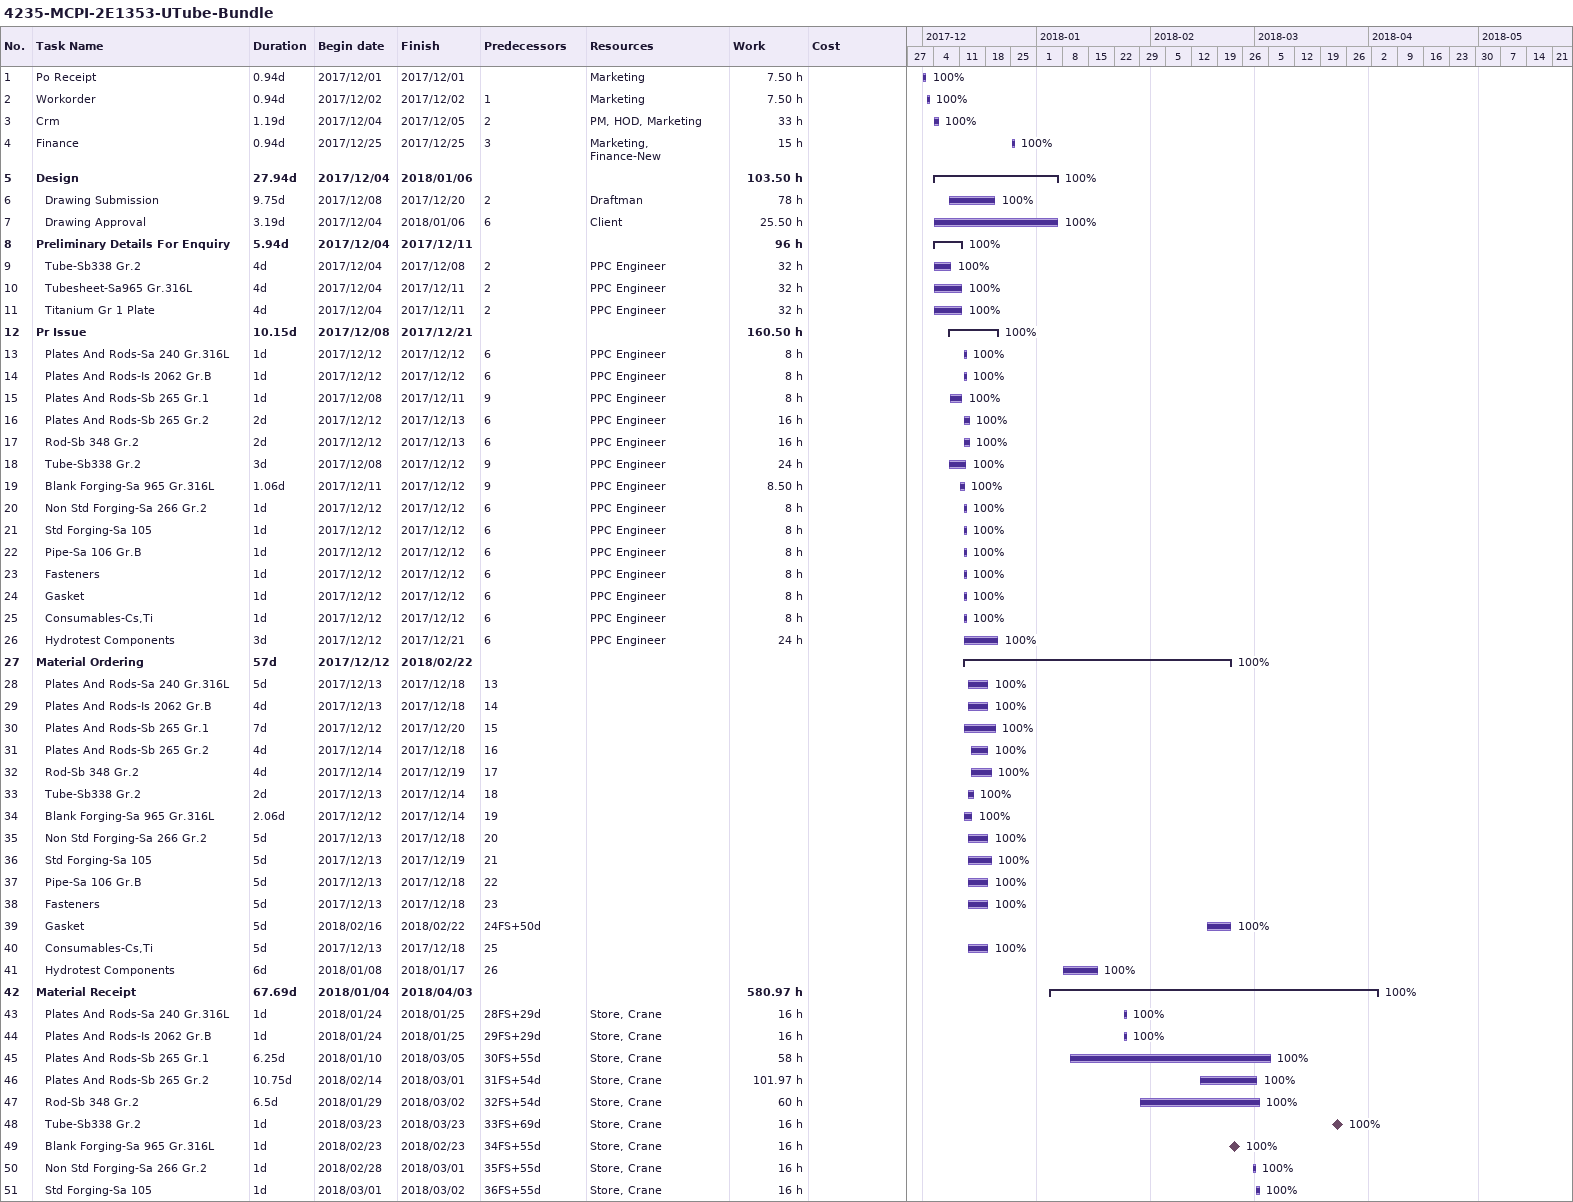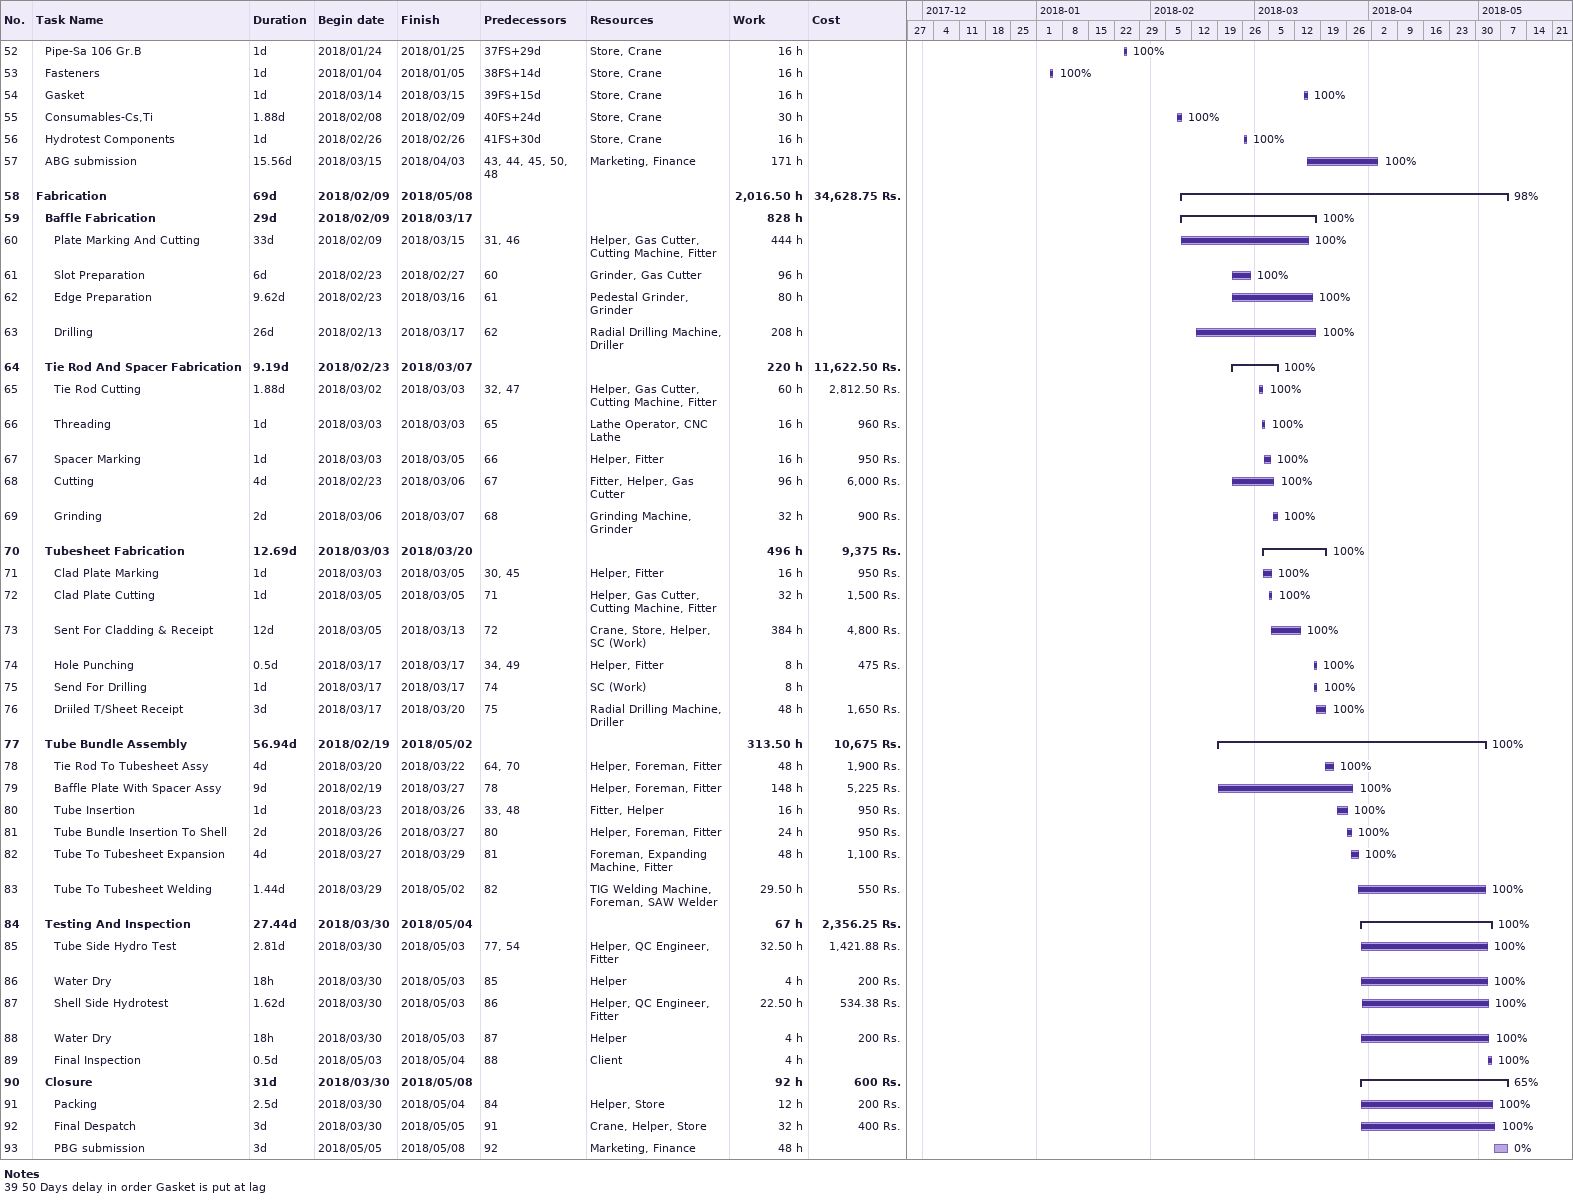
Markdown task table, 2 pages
4235-MCPI-2E1353-UTube-Bundle

| ID | Level | Task | Duration | Start | Finish | Predecessors | Resources | % complete | Work (h) | Cost (Rs.) |
|---|---|---|---|---|---|---|---|---|---|---|
| 1 | 1 | Po Receipt | 0.94d | 2017-12-01 | 2017-12-01 |  | Marketing | 100 | 7.50 |  |
| 2 | 1 | Workorder | 0.94d | 2017-12-02 | 2017-12-02 | 1 | Marketing | 100 | 7.50 |  |
| 3 | 1 | Crm | 1.19d | 2017-12-04 | 2017-12-05 | 2 | PM, HOD, Marketing | 100 | 33 |  |
| 4 | 1 | Finance | 0.94d | 2017-12-25 | 2017-12-25 | 3 | Marketing, Finance-New | 100 | 15 |  |
| 5 | 1 | **Design** | 27.94d | 2017-12-04 | 2018-01-06 |  |  | 100 | 103.50 |  |
| 6 | 2 | Drawing Submission | 9.75d | 2017-12-08 | 2017-12-20 | 2 | Draftman | 100 | 78 |  |
| 7 | 2 | Drawing Approval | 3.19d | 2017-12-04 | 2018-01-06 | 6 | Client | 100 | 25.50 |  |
| 8 | 1 | **Preliminary Details For Enquiry** | 5.94d | 2017-12-04 | 2017-12-11 |  |  | 100 | 96 |  |
| 9 | 2 | Tube-Sb338 Gr.2 | 4d | 2017-12-04 | 2017-12-08 | 2 | PPC Engineer | 100 | 32 |  |
| 10 | 2 | Tubesheet-Sa965 Gr.316L | 4d | 2017-12-04 | 2017-12-11 | 2 | PPC Engineer | 100 | 32 |  |
| 11 | 2 | Titanium Gr 1 Plate | 4d | 2017-12-04 | 2017-12-11 | 2 | PPC Engineer | 100 | 32 |  |
| 12 | 1 | **Pr Issue** | 10.15d | 2017-12-08 | 2017-12-21 |  |  | 100 | 160.50 |  |
| 13 | 2 | Plates And Rods-Sa 240 Gr.316L | 1d | 2017-12-12 | 2017-12-12 | 6 | PPC Engineer | 100 | 8 |  |
| 14 | 2 | Plates And Rods-Is 2062 Gr.B | 1d | 2017-12-12 | 2017-12-12 | 6 | PPC Engineer | 100 | 8 |  |
| 15 | 2 | Plates And Rods-Sb 265 Gr.1 | 1d | 2017-12-08 | 2017-12-11 | 9 | PPC Engineer | 100 | 8 |  |
| 16 | 2 | Plates And Rods-Sb 265 Gr.2 | 2d | 2017-12-12 | 2017-12-13 | 6 | PPC Engineer | 100 | 16 |  |
| 17 | 2 | Rod-Sb 348 Gr.2 | 2d | 2017-12-12 | 2017-12-13 | 6 | PPC Engineer | 100 | 16 |  |
| 18 | 2 | Tube-Sb338 Gr.2 | 3d | 2017-12-08 | 2017-12-12 | 9 | PPC Engineer | 100 | 24 |  |
| 19 | 2 | Blank Forging-Sa 965 Gr.316L | 1.06d | 2017-12-11 | 2017-12-12 | 9 | PPC Engineer | 100 | 8.50 |  |
| 20 | 2 | Non Std Forging-Sa 266 Gr.2 | 1d | 2017-12-12 | 2017-12-12 | 6 | PPC Engineer | 100 | 8 |  |
| 21 | 2 | Std Forging-Sa 105 | 1d | 2017-12-12 | 2017-12-12 | 6 | PPC Engineer | 100 | 8 |  |
| 22 | 2 | Pipe-Sa 106 Gr.B | 1d | 2017-12-12 | 2017-12-12 | 6 | PPC Engineer | 100 | 8 |  |
| 23 | 2 | Fasteners | 1d | 2017-12-12 | 2017-12-12 | 6 | PPC Engineer | 100 | 8 |  |
| 24 | 2 | Gasket | 1d | 2017-12-12 | 2017-12-12 | 6 | PPC Engineer | 100 | 8 |  |
| 25 | 2 | Consumables-Cs,Ti | 1d | 2017-12-12 | 2017-12-12 | 6 | PPC Engineer | 100 | 8 |  |
| 26 | 2 | Hydrotest Components | 3d | 2017-12-12 | 2017-12-21 | 6 | PPC Engineer | 100 | 24 |  |
| 27 | 1 | **Material Ordering** | 57d | 2017-12-12 | 2018-02-22 |  |  | 100 |  |  |
| 28 | 2 | Plates And Rods-Sa 240 Gr.316L | 5d | 2017-12-13 | 2017-12-18 | 13 |  | 100 |  |  |
| 29 | 2 | Plates And Rods-Is 2062 Gr.B | 4d | 2017-12-13 | 2017-12-18 | 14 |  | 100 |  |  |
| 30 | 2 | Plates And Rods-Sb 265 Gr.1 | 7d | 2017-12-12 | 2017-12-20 | 15 |  | 100 |  |  |
| 31 | 2 | Plates And Rods-Sb 265 Gr.2 | 4d | 2017-12-14 | 2017-12-18 | 16 |  | 100 |  |  |
| 32 | 2 | Rod-Sb 348 Gr.2 | 4d | 2017-12-14 | 2017-12-19 | 17 |  | 100 |  |  |
| 33 | 2 | Tube-Sb338 Gr.2 | 2d | 2017-12-13 | 2017-12-14 | 18 |  | 100 |  |  |
| 34 | 2 | Blank Forging-Sa 965 Gr.316L | 2.06d | 2017-12-12 | 2017-12-14 | 19 |  | 100 |  |  |
| 35 | 2 | Non Std Forging-Sa 266 Gr.2 | 5d | 2017-12-13 | 2017-12-18 | 20 |  | 100 |  |  |
| 36 | 2 | Std Forging-Sa 105 | 5d | 2017-12-13 | 2017-12-19 | 21 |  | 100 |  |  |
| 37 | 2 | Pipe-Sa 106 Gr.B | 5d | 2017-12-13 | 2017-12-18 | 22 |  | 100 |  |  |
| 38 | 2 | Fasteners | 5d | 2017-12-13 | 2017-12-18 | 23 |  | 100 |  |  |
| 39 | 2 | Gasket | 5d | 2018-02-16 | 2018-02-22 | 24FS+50d |  | 100 |  |  |
| 40 | 2 | Consumables-Cs,Ti | 5d | 2017-12-13 | 2017-12-18 | 25 |  | 100 |  |  |
| 41 | 2 | Hydrotest Components | 6d | 2018-01-08 | 2018-01-17 | 26 |  | 100 |  |  |
| 42 | 1 | **Material Receipt** | 67.69d | 2018-01-04 | 2018-04-03 |  |  | 100 | 580.97 |  |
| 43 | 2 | Plates And Rods-Sa 240 Gr.316L | 1d | 2018-01-24 | 2018-01-25 | 28FS+29d | Store, Crane | 100 | 16 |  |
| 44 | 2 | Plates And Rods-Is 2062 Gr.B | 1d | 2018-01-24 | 2018-01-25 | 29FS+29d | Store, Crane | 100 | 16 |  |
| 45 | 2 | Plates And Rods-Sb 265 Gr.1 | 6.25d | 2018-01-10 | 2018-03-05 | 30FS+55d | Store, Crane | 100 | 58 |  |
| 46 | 2 | Plates And Rods-Sb 265 Gr.2 | 10.75d | 2018-02-14 | 2018-03-01 | 31FS+54d | Store, Crane | 100 | 101.97 |  |
| 47 | 2 | Rod-Sb 348 Gr.2 | 6.5d | 2018-01-29 | 2018-03-02 | 32FS+54d | Store, Crane | 100 | 60 |  |
| 48 | 2 | Tube-Sb338 Gr.2 | 1d | 2018-03-23 | 2018-03-23 | 33FS+69d | Store, Crane | 100 | 16 |  |
| 49 | 2 | Blank Forging-Sa 965 Gr.316L | 1d | 2018-02-23 | 2018-02-23 | 34FS+55d | Store, Crane | 100 | 16 |  |
| 50 | 2 | Non Std Forging-Sa 266 Gr.2 | 1d | 2018-02-28 | 2018-03-01 | 35FS+55d | Store, Crane | 100 | 16 |  |
| 51 | 2 | Std Forging-Sa 105 | 1d | 2018-03-01 | 2018-03-02 | 36FS+55d | Store, Crane | 100 | 16 |  |
| 52 | 2 | Pipe-Sa 106 Gr.B | 1d | 2018-01-24 | 2018-01-25 | 37FS+29d | Store, Crane | 100 | 16 |  |
| 53 | 2 | Fasteners | 1d | 2018-01-04 | 2018-01-05 | 38FS+14d | Store, Crane | 100 | 16 |  |
| 54 | 2 | Gasket | 1d | 2018-03-14 | 2018-03-15 | 39FS+15d | Store, Crane | 100 | 16 |  |
| 55 | 2 | Consumables-Cs,Ti | 1.88d | 2018-02-08 | 2018-02-09 | 40FS+24d | Store, Crane | 100 | 30 |  |
| 56 | 2 | Hydrotest Components | 1d | 2018-02-26 | 2018-02-26 | 41FS+30d | Store, Crane | 100 | 16 |  |
| 57 | 2 | ABG submission | 15.56d | 2018-03-15 | 2018-04-03 | 43, 44, 45, 50, 48 | Marketing, Finance | 100 | 171 |  |
| 58 | 1 | **Fabrication** | 69d | 2018-02-09 | 2018-05-08 |  |  | 98 | 2016.50 | 34628.75 |
| 59 | 2 | **Baffle Fabrication** | 29d | 2018-02-09 | 2018-03-17 |  |  | 100 | 828 |  |
| 60 | 3 | Plate Marking And Cutting | 33d | 2018-02-09 | 2018-03-15 | 31, 46 | Helper, Gas Cutter, Cutting Machine, Fitter | 100 | 444 |  |
| 61 | 3 | Slot Preparation | 6d | 2018-02-23 | 2018-02-27 | 60 | Grinder, Gas Cutter | 100 | 96 |  |
| 62 | 3 | Edge Preparation | 9.62d | 2018-02-23 | 2018-03-16 | 61 | Pedestal Grinder, Grinder | 100 | 80 |  |
| 63 | 3 | Drilling | 26d | 2018-02-13 | 2018-03-17 | 62 | Radial Drilling Machine, Driller | 100 | 208 |  |
| 64 | 2 | **Tie Rod And Spacer Fabrication** | 9.19d | 2018-02-23 | 2018-03-07 |  |  | 100 | 220 | 11622.50 |
| 65 | 3 | Tie Rod Cutting | 1.88d | 2018-03-02 | 2018-03-03 | 32, 47 | Helper, Gas Cutter, Cutting Machine, Fitter | 100 | 60 | 2812.50 |
| 66 | 3 | Threading | 1d | 2018-03-03 | 2018-03-03 | 65 | Lathe Operator, CNC Lathe | 100 | 16 | 960 |
| 67 | 3 | Spacer Marking | 1d | 2018-03-03 | 2018-03-05 | 66 | Helper, Fitter | 100 | 16 | 950 |
| 68 | 3 | Cutting | 4d | 2018-02-23 | 2018-03-06 | 67 | Fitter, Helper, Gas Cutter | 100 | 96 | 6000 |
| 69 | 3 | Grinding | 2d | 2018-03-06 | 2018-03-07 | 68 | Grinding Machine, Grinder | 100 | 32 | 900 |
| 70 | 2 | **Tubesheet Fabrication** | 12.69d | 2018-03-03 | 2018-03-20 |  |  | 100 | 496 | 9375 |
| 71 | 3 | Clad Plate Marking | 1d | 2018-03-03 | 2018-03-05 | 30, 45 | Helper, Fitter | 100 | 16 | 950 |
| 72 | 3 | Clad Plate Cutting | 1d | 2018-03-05 | 2018-03-05 | 71 | Helper, Gas Cutter, Cutting Machine, Fitter | 100 | 32 | 1500 |
| 73 | 3 | Sent For Cladding & Receipt | 12d | 2018-03-05 | 2018-03-13 | 72 | Crane, Store, Helper, SC (Work) | 100 | 384 | 4800 |
| 74 | 3 | Hole Punching | 0.5d | 2018-03-17 | 2018-03-17 | 34, 49 | Helper, Fitter | 100 | 8 | 475 |
| 75 | 3 | Send For Drilling | 1d | 2018-03-17 | 2018-03-17 | 74 | SC (Work) | 100 | 8 |  |
| 76 | 3 | Driiled T/Sheet Receipt | 3d | 2018-03-17 | 2018-03-20 | 75 | Radial Drilling Machine, Driller | 100 | 48 | 1650 |
| 77 | 2 | **Tube Bundle Assembly** | 56.94d | 2018-02-19 | 2018-05-02 |  |  | 100 | 313.50 | 10675 |
| 78 | 3 | Tie Rod To Tubesheet Assy | 4d | 2018-03-20 | 2018-03-22 | 64, 70 | Helper, Foreman, Fitter | 100 | 48 | 1900 |
| 79 | 3 | Baffle Plate With Spacer Assy | 9d | 2018-02-19 | 2018-03-27 | 78 | Helper, Foreman, Fitter | 100 | 148 | 5225 |
| 80 | 3 | Tube Insertion | 1d | 2018-03-23 | 2018-03-26 | 33, 48 | Fitter, Helper | 100 | 16 | 950 |
| 81 | 3 | Tube Bundle Insertion To Shell | 2d | 2018-03-26 | 2018-03-27 | 80 | Helper, Foreman, Fitter | 100 | 24 | 950 |
| 82 | 3 | Tube To Tubesheet Expansion | 4d | 2018-03-27 | 2018-03-29 | 81 | Foreman, Expanding Machine, Fitter | 100 | 48 | 1100 |
| 83 | 3 | Tube To Tubesheet Welding | 1.44d | 2018-03-29 | 2018-05-02 | 82 | TIG Welding Machine, Foreman, SAW Welder | 100 | 29.50 | 550 |
| 84 | 2 | **Testing And Inspection** | 27.44d | 2018-03-30 | 2018-05-04 |  |  | 100 | 67 | 2356.25 |
| 85 | 3 | Tube Side Hydro Test | 2.81d | 2018-03-30 | 2018-05-03 | 77, 54 | Helper, QC Engineer, Fitter | 100 | 32.50 | 1421.88 |
| 86 | 3 | Water Dry | 18h | 2018-03-30 | 2018-05-03 | 85 | Helper | 100 | 4 | 200 |
| 87 | 3 | Shell Side Hydrotest | 1.62d | 2018-03-30 | 2018-05-03 | 86 | Helper, QC Engineer, Fitter | 100 | 22.50 | 534.38 |
| 88 | 3 | Water Dry | 18h | 2018-03-30 | 2018-05-03 | 87 | Helper | 100 | 4 | 200 |
| 89 | 3 | Final Inspection | 0.5d | 2018-05-03 | 2018-05-04 | 88 | Client | 100 | 4 |  |
| 90 | 2 | **Closure** | 31d | 2018-03-30 | 2018-05-08 |  |  | 65 | 92 | 600 |
| 91 | 3 | Packing | 2.5d | 2018-03-30 | 2018-05-04 | 84 | Helper, Store | 100 | 12 | 200 |
| 92 | 3 | Final Despatch | 3d | 2018-03-30 | 2018-05-05 | 91 | Crane, Helper, Store | 100 | 32 | 400 |
| 93 | 3 | PBG submission | 3d | 2018-05-05 | 2018-05-08 | 92 | Marketing, Finance | 0 | 48 |  |

Notes
- 39: 50 Days delay in order Gasket is put at lag
